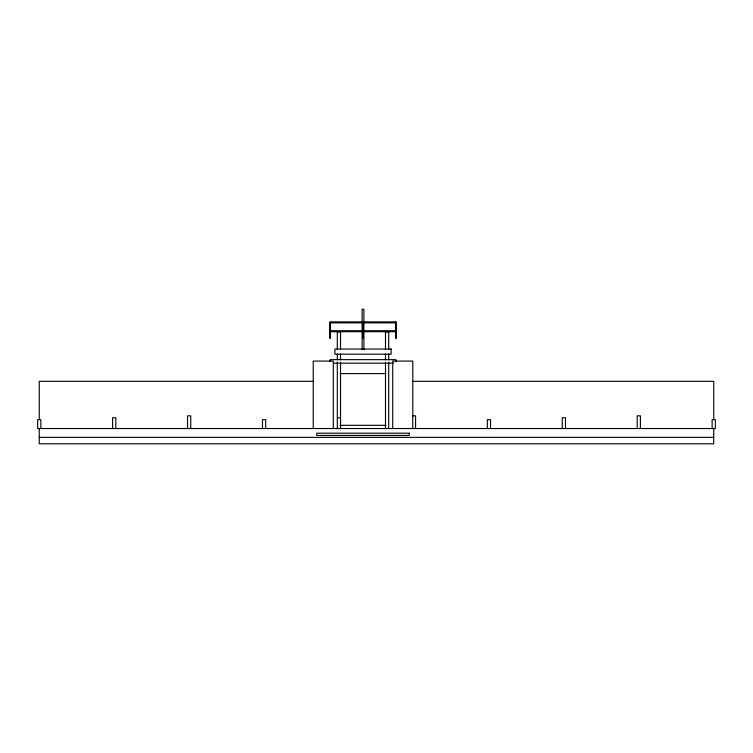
<?xml version="1.0" encoding="UTF-8"?>
<svg xmlns="http://www.w3.org/2000/svg" width="753" height="753" viewBox="0 0 753 753"><rect width="100%" height="100%" fill="white"/><g stroke="black" fill="none" stroke-linecap="round" stroke-linejoin="round"><path stroke-width="1.13" d="M333.617 363.172L393.584 363.172M340.092 373.61L385.922 373.61M313.229 381.319L39.26 381.319L39.26 419.317M412.795 381.319L713.74 381.319L713.74 419.317M412.362 415.844L415.581 415.844L415.581 428.532M337.419 417.774L340.638 417.774M340.092 425.323L385.922 425.323M39.26 437.361L713.74 437.361M713.74 428.532L713.74 443.79L39.26 443.79L39.26 428.532M712.14 428.532L712.14 419.703L715.35 419.703L715.35 428.532L37.65 428.532L37.65 419.703L40.86 419.703L40.86 428.532M640.408 428.532L640.408 415.844L637.198 415.844L637.198 428.532M565.465 428.532L565.465 417.774L562.256 417.774L562.256 428.532M490.523 428.532L490.523 419.703L487.313 419.703L487.313 428.532M412.795 428.532L412.795 361.082L392.718 361.082L392.718 428.532M395.927 361.402L395.927 359.642L330.087 359.642L330.087 361.402M388.708 349.326L388.708 331.857L385.489 331.857L385.489 349.326M388.708 353.985L388.708 359.812M388.708 362.137L388.708 428.532M385.489 353.985L385.489 359.812M385.489 362.137L385.489 428.532M363.897 349.618L363.897 309.21L362.127 309.21L362.127 349.618M340.525 349.326L340.525 331.857L337.316 331.857L337.316 349.326M340.525 353.985L340.525 359.812M340.525 362.137L340.525 428.532M337.316 353.985L337.316 359.812M337.316 362.137L337.316 428.532M333.297 428.532L333.297 361.082L313.229 361.082L313.229 428.532M265.687 428.532L265.687 419.703L262.477 419.703L262.477 428.532M190.744 428.532L190.744 415.844L187.535 415.844L187.535 428.532M115.802 428.532L115.802 417.774L112.592 417.774L112.592 428.532M395.927 321.898L330.087 321.898L330.087 322.858L395.927 322.858L395.927 321.898M330.492 322.378L329.692 322.378L329.692 338.436L330.492 338.436L330.492 322.378M363.407 322.378L362.607 322.378L362.607 338.436L363.407 338.436L363.407 322.378M396.332 322.378L395.532 322.378L395.532 338.436L396.332 338.436L396.332 322.378M395.927 330.727L330.087 330.727L330.087 331.697L395.927 331.697L395.927 330.727M391.118 349.034L334.906 349.034L334.906 354.174L391.118 354.174L391.118 349.034M409.265 433.191L316.759 433.191L316.759 435.441L409.265 435.441L409.265 433.191"/></g></svg>
